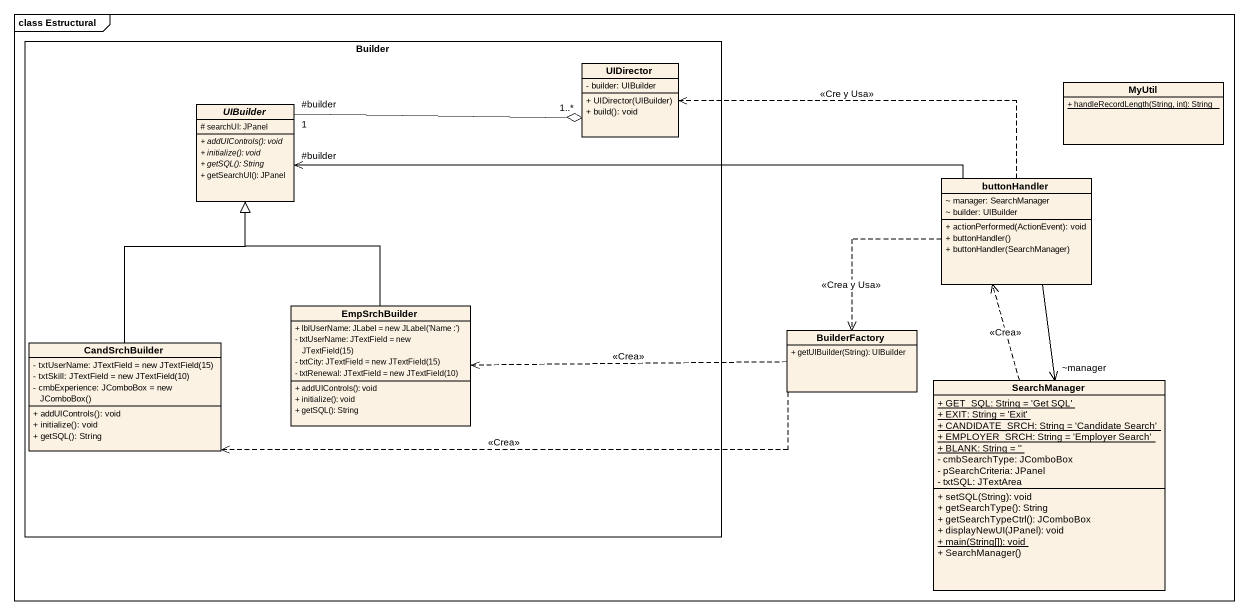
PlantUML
@startuml
mainframe class Estructural
hide circle
hide empty members
skinparam classAttributeIconSize 0
rectangle Builder {
  class UIDirector {
    - builder: UIBuilder
    + UIDirector(UIBuilder)
    + build(): void
  }
  abstract class UIBuilder {
    # searchUI: JPanel
    {abstract} + addUIControls(): void
    {abstract} + initialize(): void
    {abstract} + getSQL(): String
    + getSearchUI(): JPanel
  }
  class EmpSrchBuilder {
    {field} + lblUserName: JLabel = new JLabel('Name :')
    {field} - txtUserName: JTextField = new JTextField(15)
    {field} - txtCity: JTextField = new JTextField(15)
    {field} - txtRenewal: JTextField = new JTextField(10)
    + addUIControls(): void
    + initialize(): void
    + getSQL(): String
  }
  class CandSrchBuilder {
    {field} - txtUserName: JTextField = new JTextField(15)
    {field} - txtSkill: JTextField = new JTextField(10)
    {field} - cmbExperience: JComboBox = new JComboBox()
    + addUIControls(): void
    + initialize(): void
    + getSQL(): String
  }
}
class MyUtil {
  {static} + handleRecordLength(String, int): String
}
class buttonHandler {
  ~ manager: SearchManager
  ~ builder: UIBuilder
  + actionPerformed(ActionEvent): void
  + buttonHandler()
  + buttonHandler(SearchManager)
}
class BuilderFactory {
  + getUIBuilder(String): UIBuilder
}
class SearchManager {
  {static} + GET_SQL: String = 'Get SQL'
  {static} + EXIT: String = 'Exit'
  {static} + CANDIDATE_SRCH: String = 'Candidate Search'
  {static} + EMPLOYER_SRCH: String = 'Employer Search'
  {static} + BLANK: String = ''
  - cmbSearchType: JComboBox
  - pSearchCriteria: JPanel
  - txtSQL: JTextArea
  + setSQL(String): void
  + getSearchType(): String
  + getSearchTypeCtrl(): JComboBox
  + displayNewUI(JPanel): void
  {static} + main(String[]): void
  + SearchManager()
}
UIBuilder "#builder\n1" -right-o "1..*" UIDirector
buttonHandler .left.> UIDirector : <<Cre y Usa>>
buttonHandler -left-> "#builder" UIBuilder
buttonHandler ..> BuilderFactory : <<Crea y Usa>>
buttonHandler --> "~manager" SearchManager
EmpSrchBuilder -up-|> UIBuilder
CandSrchBuilder -up-|> UIBuilder
BuilderFactory .left.> EmpSrchBuilder : <<Crea>>
BuilderFactory .left.> CandSrchBuilder : <<Crea>>
SearchManager .up.> buttonHandler : <<Crea>>
@enduml
